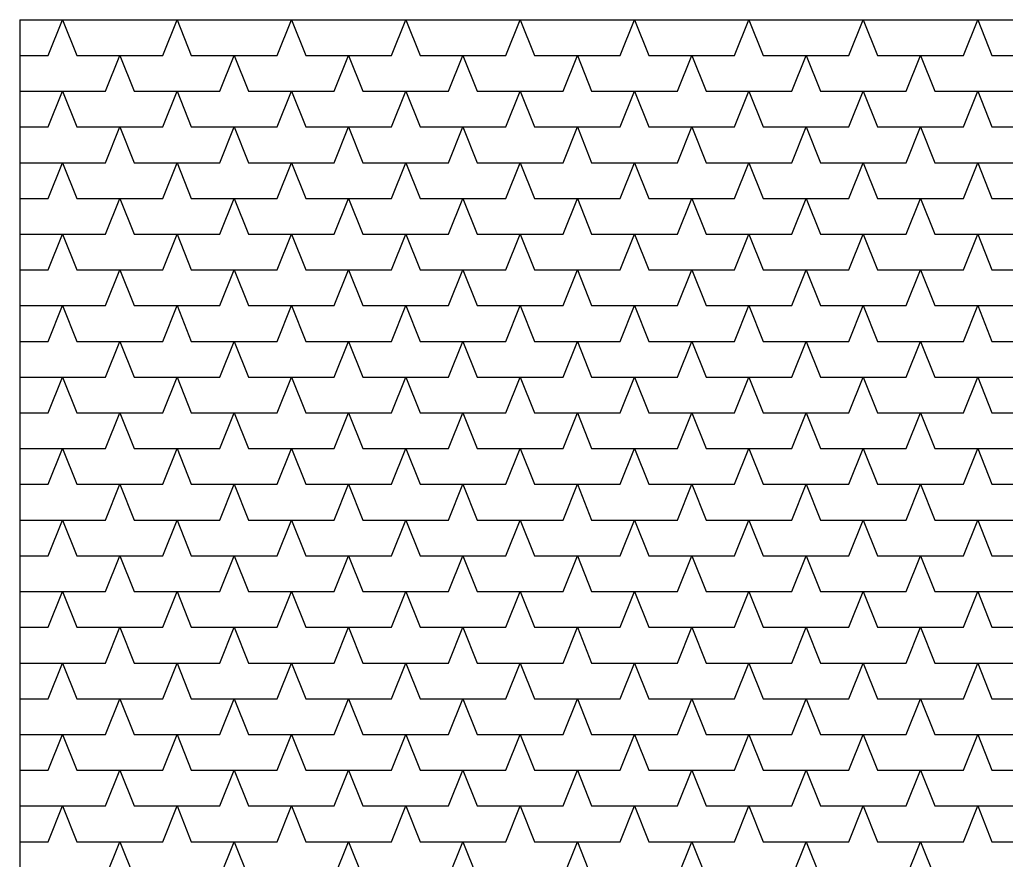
# Model space of a CAD drawing. Header units: inches. Extents: x 86794 to 87086, y 41803 to 41823.
# Drawn here: x 87023.751 to 87025.131, y 41818.004 to 41819.18 of the extents above; entities that cross this region are included whole.
import ezdxf

# ---------------------------------------------------------------- set-up
doc = ezdxf.new("R2010")
doc.units = ezdxf.units.IN
doc.header["$MEASUREMENT"] = 0

msp = doc.modelspace()

# ---------------------------------------------------------------- linework, layer by layer
at = {"ltscale": 0.006}
for q in [(87029.6509, 41819.1795), (87023.7509, 41816.5474)]:
    msp.add_line((87023.7509, 41819.1795), q, dxfattribs=at)
at = {"color": 250}
for p, q in [((87023.7909, 41819.1295), (87023.8109, 41819.1795)), ((87023.8109, 41819.1795), (87023.8309, 41819.1295)), ((87023.9509, 41819.1295), (87023.9709, 41819.1795)), ((87023.9709, 41819.1795), (87023.9909, 41819.1295)), ((87024.1109, 41819.1295), (87024.1309, 41819.1795)), ((87024.1309, 41819.1795), (87024.1509, 41819.1295)), ((87024.2709, 41819.1295), (87024.2909, 41819.1795)), ((87024.2909, 41819.1795), (87024.3109, 41819.1295)), ((87024.4309, 41819.1295), (87024.4509, 41819.1795)), ((87024.4509, 41819.1795), (87024.4709, 41819.1295)), ((87024.5909, 41819.1295), (87024.6109, 41819.1795)), ((87024.6109, 41819.1795), (87024.6309, 41819.1295)), ((87024.7509, 41819.1295), (87024.7709, 41819.1795)), ((87024.7709, 41819.1795), (87024.7909, 41819.1295)), ((87024.9109, 41819.1295), (87024.9309, 41819.1795)), ((87024.9309, 41819.1795), (87024.9509, 41819.1295)), ((87025.0709, 41819.1295), (87025.0909, 41819.1795)), ((87025.0909, 41819.1795), (87025.1109, 41819.1295)), ((87023.7509, 41819.1295), (87023.7909, 41819.1295)), ((87023.8309, 41819.1295), (87023.9509, 41819.1295)), ((87023.8709, 41819.0795), (87023.8909, 41819.1295)), ((87023.8909, 41819.1295), (87023.9109, 41819.0795)), ((87023.9909, 41819.1295), (87024.1109, 41819.1295)), ((87024.0309, 41819.0795), (87024.0509, 41819.1295)), ((87024.0509, 41819.1295), (87024.0709, 41819.0795)), ((87024.1509, 41819.1295), (87024.2709, 41819.1295)), ((87024.1909, 41819.0795), (87024.2109, 41819.1295)), ((87024.2109, 41819.1295), (87024.2309, 41819.0795)), ((87024.3109, 41819.1295), (87024.4309, 41819.1295)), ((87024.3509, 41819.0795), (87024.3709, 41819.1295)), ((87024.3709, 41819.1295), (87024.3909, 41819.0795)), ((87024.4709, 41819.1295), (87024.5909, 41819.1295)), ((87024.5109, 41819.0795), (87024.5309, 41819.1295)), ((87024.5309, 41819.1295), (87024.5509, 41819.0795)), ((87024.6309, 41819.1295), (87024.7509, 41819.1295)), ((87024.6709, 41819.0795), (87024.6909, 41819.1295)), ((87024.6909, 41819.1295), (87024.7109, 41819.0795)), ((87024.7909, 41819.1295), (87024.9109, 41819.1295)), ((87024.8309, 41819.0795), (87024.8509, 41819.1295)), ((87024.8509, 41819.1295), (87024.8709, 41819.0795)), ((87024.9509, 41819.1295), (87025.0709, 41819.1295)), ((87024.9909, 41819.0795), (87025.0109, 41819.1295)), ((87025.0109, 41819.1295), (87025.0309, 41819.0795)), ((87025.1109, 41819.1295), (87025.2309, 41819.1295)), ((87023.7509, 41819.0795), (87023.8709, 41819.0795)), ((87023.7909, 41819.0295), (87023.8109, 41819.0795)), ((87023.8109, 41819.0795), (87023.8309, 41819.0295)), ((87023.9109, 41819.0795), (87024.0309, 41819.0795)), ((87023.9509, 41819.0295), (87023.9709, 41819.0795)), ((87023.9709, 41819.0795), (87023.9909, 41819.0295)), ((87024.0709, 41819.0795), (87024.1909, 41819.0795)), ((87024.1109, 41819.0295), (87024.1309, 41819.0795)), ((87024.1309, 41819.0795), (87024.1509, 41819.0295)), ((87024.2309, 41819.0795), (87024.3509, 41819.0795)), ((87024.2709, 41819.0295), (87024.2909, 41819.0795)), ((87024.2909, 41819.0795), (87024.3109, 41819.0295)), ((87024.3909, 41819.0795), (87024.5109, 41819.0795)), ((87024.4309, 41819.0295), (87024.4509, 41819.0795)), ((87024.4509, 41819.0795), (87024.4709, 41819.0295)), ((87024.5509, 41819.0795), (87024.6709, 41819.0795)), ((87024.5909, 41819.0295), (87024.6109, 41819.0795)), ((87024.6109, 41819.0795), (87024.6309, 41819.0295)), ((87024.7109, 41819.0795), (87024.8309, 41819.0795)), ((87024.7509, 41819.0295), (87024.7709, 41819.0795)), ((87024.7709, 41819.0795), (87024.7909, 41819.0295)), ((87024.8709, 41819.0795), (87024.9909, 41819.0795)), ((87024.9109, 41819.0295), (87024.9309, 41819.0795)), ((87024.9309, 41819.0795), (87024.9509, 41819.0295)), ((87025.0309, 41819.0795), (87025.1509, 41819.0795)), ((87025.0709, 41819.0295), (87025.0909, 41819.0795)), ((87025.0909, 41819.0795), (87025.1109, 41819.0295)), ((87023.7509, 41819.0295), (87023.7909, 41819.0295)), ((87023.8309, 41819.0295), (87023.9509, 41819.0295)), ((87023.8709, 41818.9795), (87023.8909, 41819.0295)), ((87023.8909, 41819.0295), (87023.9109, 41818.9795)), ((87023.9909, 41819.0295), (87024.1109, 41819.0295)), ((87024.0309, 41818.9795), (87024.0509, 41819.0295)), ((87024.0509, 41819.0295), (87024.0709, 41818.9795)), ((87024.1509, 41819.0295), (87024.2709, 41819.0295)), ((87024.1909, 41818.9795), (87024.2109, 41819.0295)), ((87024.2109, 41819.0295), (87024.2309, 41818.9795)), ((87024.3109, 41819.0295), (87024.4309, 41819.0295)), ((87024.3509, 41818.9795), (87024.3709, 41819.0295)), ((87024.3709, 41819.0295), (87024.3909, 41818.9795)), ((87024.4709, 41819.0295), (87024.5909, 41819.0295)), ((87024.5109, 41818.9795), (87024.5309, 41819.0295)), ((87024.5309, 41819.0295), (87024.5509, 41818.9795)), ((87024.6309, 41819.0295), (87024.7509, 41819.0295)), ((87024.6709, 41818.9795), (87024.6909, 41819.0295)), ((87024.6909, 41819.0295), (87024.7109, 41818.9795)), ((87024.7909, 41819.0295), (87024.9109, 41819.0295)), ((87024.8309, 41818.9795), (87024.8509, 41819.0295)), ((87024.8509, 41819.0295), (87024.8709, 41818.9795)), ((87024.9509, 41819.0295), (87025.0709, 41819.0295)), ((87024.9909, 41818.9795), (87025.0109, 41819.0295)), ((87025.0109, 41819.0295), (87025.0309, 41818.9795)), ((87025.1109, 41819.0295), (87025.2309, 41819.0295)), ((87023.7509, 41818.9795), (87023.8709, 41818.9795)), ((87023.7909, 41818.9295), (87023.8109, 41818.9795)), ((87023.8109, 41818.9795), (87023.8309, 41818.9295)), ((87023.9109, 41818.9795), (87024.0309, 41818.9795)), ((87023.9509, 41818.9295), (87023.9709, 41818.9795)), ((87023.9709, 41818.9795), (87023.9909, 41818.9295)), ((87024.0709, 41818.9795), (87024.1909, 41818.9795)), ((87024.1109, 41818.9295), (87024.1309, 41818.9795)), ((87024.1309, 41818.9795), (87024.1509, 41818.9295)), ((87024.2309, 41818.9795), (87024.3509, 41818.9795)), ((87024.2709, 41818.9295), (87024.2909, 41818.9795)), ((87024.2909, 41818.9795), (87024.3109, 41818.9295)), ((87024.3909, 41818.9795), (87024.5109, 41818.9795)), ((87024.4309, 41818.9295), (87024.4509, 41818.9795)), ((87024.4509, 41818.9795), (87024.4709, 41818.9295)), ((87024.5509, 41818.9795), (87024.6709, 41818.9795)), ((87024.5909, 41818.9295), (87024.6109, 41818.9795)), ((87024.6109, 41818.9795), (87024.6309, 41818.9295)), ((87024.7109, 41818.9795), (87024.8309, 41818.9795)), ((87024.7509, 41818.9295), (87024.7709, 41818.9795)), ((87024.7709, 41818.9795), (87024.7909, 41818.9295)), ((87024.8709, 41818.9795), (87024.9909, 41818.9795)), ((87024.9109, 41818.9295), (87024.9309, 41818.9795)), ((87024.9309, 41818.9795), (87024.9509, 41818.9295)), ((87025.0309, 41818.9795), (87025.1509, 41818.9795)), ((87025.0709, 41818.9295), (87025.0909, 41818.9795)), ((87025.0909, 41818.9795), (87025.1109, 41818.9295)), ((87023.7509, 41818.9295), (87023.7909, 41818.9295)), ((87023.8309, 41818.9295), (87023.9509, 41818.9295)), ((87023.8709, 41818.8795), (87023.8909, 41818.9295)), ((87023.8909, 41818.9295), (87023.9109, 41818.8795)), ((87023.9909, 41818.9295), (87024.1109, 41818.9295)), ((87024.0309, 41818.8795), (87024.0509, 41818.9295)), ((87024.0509, 41818.9295), (87024.0709, 41818.8795)), ((87024.1509, 41818.9295), (87024.2709, 41818.9295)), ((87024.1909, 41818.8795), (87024.2109, 41818.9295)), ((87024.2109, 41818.9295), (87024.2309, 41818.8795)), ((87024.3109, 41818.9295), (87024.4309, 41818.9295)), ((87024.3509, 41818.8795), (87024.3709, 41818.9295)), ((87024.3709, 41818.9295), (87024.3909, 41818.8795)), ((87024.4709, 41818.9295), (87024.5909, 41818.9295)), ((87024.5109, 41818.8795), (87024.5309, 41818.9295)), ((87024.5309, 41818.9295), (87024.5509, 41818.8795)), ((87024.6309, 41818.9295), (87024.7509, 41818.9295)), ((87024.6709, 41818.8795), (87024.6909, 41818.9295)), ((87024.6909, 41818.9295), (87024.7109, 41818.8795)), ((87024.7909, 41818.9295), (87024.9109, 41818.9295)), ((87024.8309, 41818.8795), (87024.8509, 41818.9295)), ((87024.8509, 41818.9295), (87024.8709, 41818.8795)), ((87024.9509, 41818.9295), (87025.0709, 41818.9295)), ((87024.9909, 41818.8795), (87025.0109, 41818.9295)), ((87025.0109, 41818.9295), (87025.0309, 41818.8795)), ((87025.1109, 41818.9295), (87025.2309, 41818.9295)), ((87023.7509, 41818.8795), (87023.8709, 41818.8795)), ((87023.7909, 41818.8295), (87023.8109, 41818.8795)), ((87023.8109, 41818.8795), (87023.8309, 41818.8295)), ((87023.9109, 41818.8795), (87024.0309, 41818.8795)), ((87023.9509, 41818.8295), (87023.9709, 41818.8795)), ((87023.9709, 41818.8795), (87023.9909, 41818.8295)), ((87024.0709, 41818.8795), (87024.1909, 41818.8795)), ((87024.1109, 41818.8295), (87024.1309, 41818.8795)), ((87024.1309, 41818.8795), (87024.1509, 41818.8295)), ((87024.2309, 41818.8795), (87024.3509, 41818.8795)), ((87024.2709, 41818.8295), (87024.2909, 41818.8795)), ((87024.2909, 41818.8795), (87024.3109, 41818.8295)), ((87024.3909, 41818.8795), (87024.5109, 41818.8795)), ((87024.4309, 41818.8295), (87024.4509, 41818.8795)), ((87024.4509, 41818.8795), (87024.4709, 41818.8295)), ((87024.5509, 41818.8795), (87024.6709, 41818.8795)), ((87024.5909, 41818.8295), (87024.6109, 41818.8795)), ((87024.6109, 41818.8795), (87024.6309, 41818.8295)), ((87024.7109, 41818.8795), (87024.8309, 41818.8795)), ((87024.7509, 41818.8295), (87024.7709, 41818.8795)), ((87024.7709, 41818.8795), (87024.7909, 41818.8295)), ((87024.8709, 41818.8795), (87024.9909, 41818.8795)), ((87024.9109, 41818.8295), (87024.9309, 41818.8795)), ((87024.9309, 41818.8795), (87024.9509, 41818.8295)), ((87025.0309, 41818.8795), (87025.1509, 41818.8795)), ((87025.0709, 41818.8295), (87025.0909, 41818.8795)), ((87025.0909, 41818.8795), (87025.1109, 41818.8295)), ((87023.7509, 41818.8295), (87023.7909, 41818.8295)), ((87023.8309, 41818.8295), (87023.9509, 41818.8295)), ((87023.8709, 41818.7795), (87023.8909, 41818.8295)), ((87023.8909, 41818.8295), (87023.9109, 41818.7795)), ((87023.9909, 41818.8295), (87024.1109, 41818.8295)), ((87024.0309, 41818.7795), (87024.0509, 41818.8295)), ((87024.0509, 41818.8295), (87024.0709, 41818.7795)), ((87024.1509, 41818.8295), (87024.2709, 41818.8295)), ((87024.1909, 41818.7795), (87024.2109, 41818.8295)), ((87024.2109, 41818.8295), (87024.2309, 41818.7795)), ((87024.3109, 41818.8295), (87024.4309, 41818.8295)), ((87024.3509, 41818.7795), (87024.3709, 41818.8295)), ((87024.3709, 41818.8295), (87024.3909, 41818.7795)), ((87024.4709, 41818.8295), (87024.5909, 41818.8295)), ((87024.5109, 41818.7795), (87024.5309, 41818.8295)), ((87024.5309, 41818.8295), (87024.5509, 41818.7795)), ((87024.6309, 41818.8295), (87024.7509, 41818.8295)), ((87024.6709, 41818.7795), (87024.6909, 41818.8295)), ((87024.6909, 41818.8295), (87024.7109, 41818.7795)), ((87024.7909, 41818.8295), (87024.9109, 41818.8295)), ((87024.8309, 41818.7795), (87024.8509, 41818.8295)), ((87024.8509, 41818.8295), (87024.8709, 41818.7795)), ((87024.9509, 41818.8295), (87025.0709, 41818.8295)), ((87024.9909, 41818.7795), (87025.0109, 41818.8295)), ((87025.0109, 41818.8295), (87025.0309, 41818.7795)), ((87025.1109, 41818.8295), (87025.2309, 41818.8295)), ((87023.7509, 41818.7795), (87023.8709, 41818.7795)), ((87023.7909, 41818.7295), (87023.8109, 41818.7795)), ((87023.8109, 41818.7795), (87023.8309, 41818.7295)), ((87023.9109, 41818.7795), (87024.0309, 41818.7795)), ((87023.9509, 41818.7295), (87023.9709, 41818.7795)), ((87023.9709, 41818.7795), (87023.9909, 41818.7295)), ((87024.0709, 41818.7795), (87024.1909, 41818.7795)), ((87024.1109, 41818.7295), (87024.1309, 41818.7795)), ((87024.1309, 41818.7795), (87024.1509, 41818.7295)), ((87024.2309, 41818.7795), (87024.3509, 41818.7795)), ((87024.2709, 41818.7295), (87024.2909, 41818.7795)), ((87024.2909, 41818.7795), (87024.3109, 41818.7295)), ((87024.3909, 41818.7795), (87024.5109, 41818.7795)), ((87024.4309, 41818.7295), (87024.4509, 41818.7795)), ((87024.4509, 41818.7795), (87024.4709, 41818.7295)), ((87024.5509, 41818.7795), (87024.6709, 41818.7795)), ((87024.5909, 41818.7295), (87024.6109, 41818.7795)), ((87024.6109, 41818.7795), (87024.6309, 41818.7295)), ((87024.7109, 41818.7795), (87024.8309, 41818.7795)), ((87024.7509, 41818.7295), (87024.7709, 41818.7795)), ((87024.7709, 41818.7795), (87024.7909, 41818.7295)), ((87024.8709, 41818.7795), (87024.9909, 41818.7795)), ((87024.9109, 41818.7295), (87024.9309, 41818.7795)), ((87024.9309, 41818.7795), (87024.9509, 41818.7295)), ((87025.0309, 41818.7795), (87025.1509, 41818.7795)), ((87025.0709, 41818.7295), (87025.0909, 41818.7795)), ((87025.0909, 41818.7795), (87025.1109, 41818.7295)), ((87023.7509, 41818.7295), (87023.7909, 41818.7295)), ((87023.8309, 41818.7295), (87023.9509, 41818.7295)), ((87023.8709, 41818.6795), (87023.8909, 41818.7295)), ((87023.8909, 41818.7295), (87023.9109, 41818.6795)), ((87023.9909, 41818.7295), (87024.1109, 41818.7295)), ((87024.0309, 41818.6795), (87024.0509, 41818.7295)), ((87024.0509, 41818.7295), (87024.0709, 41818.6795)), ((87024.1509, 41818.7295), (87024.2709, 41818.7295)), ((87024.1909, 41818.6795), (87024.2109, 41818.7295)), ((87024.2109, 41818.7295), (87024.2309, 41818.6795)), ((87024.3109, 41818.7295), (87024.4309, 41818.7295)), ((87024.3509, 41818.6795), (87024.3709, 41818.7295)), ((87024.3709, 41818.7295), (87024.3909, 41818.6795)), ((87024.4709, 41818.7295), (87024.5909, 41818.7295)), ((87024.5109, 41818.6795), (87024.5309, 41818.7295)), ((87024.5309, 41818.7295), (87024.5509, 41818.6795)), ((87024.6309, 41818.7295), (87024.7509, 41818.7295)), ((87024.6709, 41818.6795), (87024.6909, 41818.7295)), ((87024.6909, 41818.7295), (87024.7109, 41818.6795)), ((87024.7909, 41818.7295), (87024.9109, 41818.7295)), ((87024.8309, 41818.6795), (87024.8509, 41818.7295)), ((87024.8509, 41818.7295), (87024.8709, 41818.6795)), ((87024.9509, 41818.7295), (87025.0709, 41818.7295)), ((87024.9909, 41818.6795), (87025.0109, 41818.7295)), ((87025.0109, 41818.7295), (87025.0309, 41818.6795)), ((87025.1109, 41818.7295), (87025.2309, 41818.7295)), ((87023.7509, 41818.6795), (87023.8709, 41818.6795)), ((87023.7909, 41818.6295), (87023.8109, 41818.6795)), ((87023.8109, 41818.6795), (87023.8309, 41818.6295)), ((87023.9109, 41818.6795), (87024.0309, 41818.6795)), ((87023.9509, 41818.6295), (87023.9709, 41818.6795)), ((87023.9709, 41818.6795), (87023.9909, 41818.6295)), ((87024.0709, 41818.6795), (87024.1909, 41818.6795)), ((87024.1109, 41818.6295), (87024.1309, 41818.6795)), ((87024.1309, 41818.6795), (87024.1509, 41818.6295)), ((87024.2309, 41818.6795), (87024.3509, 41818.6795)), ((87024.2709, 41818.6295), (87024.2909, 41818.6795)), ((87024.2909, 41818.6795), (87024.3109, 41818.6295)), ((87024.3909, 41818.6795), (87024.5109, 41818.6795)), ((87024.4309, 41818.6295), (87024.4509, 41818.6795)), ((87024.4509, 41818.6795), (87024.4709, 41818.6295)), ((87024.5509, 41818.6795), (87024.6709, 41818.6795)), ((87024.5909, 41818.6295), (87024.6109, 41818.6795)), ((87024.6109, 41818.6795), (87024.6309, 41818.6295)), ((87024.7109, 41818.6795), (87024.8309, 41818.6795)), ((87024.7509, 41818.6295), (87024.7709, 41818.6795)), ((87024.7709, 41818.6795), (87024.7909, 41818.6295)), ((87024.8709, 41818.6795), (87024.9909, 41818.6795)), ((87024.9109, 41818.6295), (87024.9309, 41818.6795)), ((87024.9309, 41818.6795), (87024.9509, 41818.6295)), ((87025.0309, 41818.6795), (87025.1509, 41818.6795)), ((87025.0709, 41818.6295), (87025.0909, 41818.6795)), ((87025.0909, 41818.6795), (87025.1109, 41818.6295)), ((87023.7509, 41818.6295), (87023.7909, 41818.6295)), ((87023.8309, 41818.6295), (87023.9509, 41818.6295)), ((87023.8709, 41818.5795), (87023.8909, 41818.6295)), ((87023.8909, 41818.6295), (87023.9109, 41818.5795)), ((87023.9909, 41818.6295), (87024.1109, 41818.6295)), ((87024.0309, 41818.5795), (87024.0509, 41818.6295)), ((87024.0509, 41818.6295), (87024.0709, 41818.5795)), ((87024.1509, 41818.6295), (87024.2709, 41818.6295)), ((87024.1909, 41818.5795), (87024.2109, 41818.6295)), ((87024.2109, 41818.6295), (87024.2309, 41818.5795)), ((87024.3109, 41818.6295), (87024.4309, 41818.6295)), ((87024.3509, 41818.5795), (87024.3709, 41818.6295)), ((87024.3709, 41818.6295), (87024.3909, 41818.5795)), ((87024.4709, 41818.6295), (87024.5909, 41818.6295)), ((87024.5109, 41818.5795), (87024.5309, 41818.6295)), ((87024.5309, 41818.6295), (87024.5509, 41818.5795)), ((87024.6309, 41818.6295), (87024.7509, 41818.6295)), ((87024.6709, 41818.5795), (87024.6909, 41818.6295)), ((87024.6909, 41818.6295), (87024.7109, 41818.5795)), ((87024.7909, 41818.6295), (87024.9109, 41818.6295)), ((87024.8309, 41818.5795), (87024.8509, 41818.6295)), ((87024.8509, 41818.6295), (87024.8709, 41818.5795)), ((87024.9509, 41818.6295), (87025.0709, 41818.6295)), ((87024.9909, 41818.5795), (87025.0109, 41818.6295)), ((87025.0109, 41818.6295), (87025.0309, 41818.5795)), ((87025.1109, 41818.6295), (87025.2309, 41818.6295)), ((87023.7509, 41818.5795), (87023.8709, 41818.5795)), ((87023.7909, 41818.5295), (87023.8109, 41818.5795)), ((87023.8109, 41818.5795), (87023.8309, 41818.5295)), ((87023.9109, 41818.5795), (87024.0309, 41818.5795)), ((87023.9509, 41818.5295), (87023.9709, 41818.5795)), ((87023.9709, 41818.5795), (87023.9909, 41818.5295)), ((87024.0709, 41818.5795), (87024.1909, 41818.5795)), ((87024.1109, 41818.5295), (87024.1309, 41818.5795)), ((87024.1309, 41818.5795), (87024.1509, 41818.5295)), ((87024.2309, 41818.5795), (87024.3509, 41818.5795)), ((87024.2709, 41818.5295), (87024.2909, 41818.5795)), ((87024.2909, 41818.5795), (87024.3109, 41818.5295)), ((87024.3909, 41818.5795), (87024.5109, 41818.5795)), ((87024.4309, 41818.5295), (87024.4509, 41818.5795)), ((87024.4509, 41818.5795), (87024.4709, 41818.5295)), ((87024.5509, 41818.5795), (87024.6709, 41818.5795)), ((87024.5909, 41818.5295), (87024.6109, 41818.5795)), ((87024.6109, 41818.5795), (87024.6309, 41818.5295)), ((87024.7109, 41818.5795), (87024.8309, 41818.5795)), ((87024.7509, 41818.5295), (87024.7709, 41818.5795)), ((87024.7709, 41818.5795), (87024.7909, 41818.5295)), ((87024.8709, 41818.5795), (87024.9909, 41818.5795)), ((87024.9109, 41818.5295), (87024.9309, 41818.5795)), ((87024.9309, 41818.5795), (87024.9509, 41818.5295)), ((87025.0309, 41818.5795), (87025.1509, 41818.5795)), ((87025.0709, 41818.5295), (87025.0909, 41818.5795)), ((87025.0909, 41818.5795), (87025.1109, 41818.5295)), ((87023.7509, 41818.5295), (87023.7909, 41818.5295)), ((87023.8309, 41818.5295), (87023.9509, 41818.5295)), ((87023.8709, 41818.4795), (87023.8909, 41818.5295)), ((87023.8909, 41818.5295), (87023.9109, 41818.4795)), ((87023.9909, 41818.5295), (87024.1109, 41818.5295)), ((87024.0309, 41818.4795), (87024.0509, 41818.5295)), ((87024.0509, 41818.5295), (87024.0709, 41818.4795)), ((87024.1509, 41818.5295), (87024.2709, 41818.5295)), ((87024.1909, 41818.4795), (87024.2109, 41818.5295)), ((87024.2109, 41818.5295), (87024.2309, 41818.4795)), ((87024.3109, 41818.5295), (87024.4309, 41818.5295)), ((87024.3509, 41818.4795), (87024.3709, 41818.5295)), ((87024.3709, 41818.5295), (87024.3909, 41818.4795)), ((87024.4709, 41818.5295), (87024.5909, 41818.5295)), ((87024.5109, 41818.4795), (87024.5309, 41818.5295)), ((87024.5309, 41818.5295), (87024.5509, 41818.4795)), ((87024.6309, 41818.5295), (87024.7509, 41818.5295)), ((87024.6709, 41818.4795), (87024.6909, 41818.5295)), ((87024.6909, 41818.5295), (87024.7109, 41818.4795)), ((87024.7909, 41818.5295), (87024.9109, 41818.5295)), ((87024.8309, 41818.4795), (87024.8509, 41818.5295)), ((87024.8509, 41818.5295), (87024.8709, 41818.4795)), ((87024.9509, 41818.5295), (87025.0709, 41818.5295)), ((87024.9909, 41818.4795), (87025.0109, 41818.5295)), ((87025.0109, 41818.5295), (87025.0309, 41818.4795)), ((87025.1109, 41818.5295), (87025.2309, 41818.5295)), ((87023.7509, 41818.4795), (87023.8709, 41818.4795)), ((87023.7909, 41818.4295), (87023.8109, 41818.4795)), ((87023.8109, 41818.4795), (87023.8309, 41818.4295)), ((87023.9109, 41818.4795), (87024.0309, 41818.4795)), ((87023.9509, 41818.4295), (87023.9709, 41818.4795)), ((87023.9709, 41818.4795), (87023.9909, 41818.4295)), ((87024.0709, 41818.4795), (87024.1909, 41818.4795)), ((87024.1109, 41818.4295), (87024.1309, 41818.4795)), ((87024.1309, 41818.4795), (87024.1509, 41818.4295)), ((87024.2309, 41818.4795), (87024.3509, 41818.4795)), ((87024.2709, 41818.4295), (87024.2909, 41818.4795)), ((87024.2909, 41818.4795), (87024.3109, 41818.4295)), ((87024.3909, 41818.4795), (87024.5109, 41818.4795)), ((87024.4309, 41818.4295), (87024.4509, 41818.4795)), ((87024.4509, 41818.4795), (87024.4709, 41818.4295)), ((87024.5509, 41818.4795), (87024.6709, 41818.4795)), ((87024.5909, 41818.4295), (87024.6109, 41818.4795)), ((87024.6109, 41818.4795), (87024.6309, 41818.4295)), ((87024.7109, 41818.4795), (87024.8309, 41818.4795)), ((87024.7509, 41818.4295), (87024.7709, 41818.4795)), ((87024.7709, 41818.4795), (87024.7909, 41818.4295)), ((87024.8709, 41818.4795), (87024.9909, 41818.4795)), ((87024.9109, 41818.4295), (87024.9309, 41818.4795)), ((87024.9309, 41818.4795), (87024.9509, 41818.4295)), ((87025.0309, 41818.4795), (87025.1509, 41818.4795)), ((87025.0709, 41818.4295), (87025.0909, 41818.4795)), ((87025.0909, 41818.4795), (87025.1109, 41818.4295)), ((87023.7509, 41818.4295), (87023.7909, 41818.4295)), ((87023.8309, 41818.4295), (87023.9509, 41818.4295)), ((87023.8709, 41818.3795), (87023.8909, 41818.4295)), ((87023.8909, 41818.4295), (87023.9109, 41818.3795)), ((87023.9909, 41818.4295), (87024.1109, 41818.4295)), ((87024.0309, 41818.3795), (87024.0509, 41818.4295)), ((87024.0509, 41818.4295), (87024.0709, 41818.3795)), ((87024.1509, 41818.4295), (87024.2709, 41818.4295)), ((87024.1909, 41818.3795), (87024.2109, 41818.4295)), ((87024.2109, 41818.4295), (87024.2309, 41818.3795)), ((87024.3109, 41818.4295), (87024.4309, 41818.4295)), ((87024.3509, 41818.3795), (87024.3709, 41818.4295)), ((87024.3709, 41818.4295), (87024.3909, 41818.3795)), ((87024.4709, 41818.4295), (87024.5909, 41818.4295)), ((87024.5109, 41818.3795), (87024.5309, 41818.4295)), ((87024.5309, 41818.4295), (87024.5509, 41818.3795)), ((87024.6309, 41818.4295), (87024.7509, 41818.4295)), ((87024.6709, 41818.3795), (87024.6909, 41818.4295)), ((87024.6909, 41818.4295), (87024.7109, 41818.3795)), ((87024.7909, 41818.4295), (87024.9109, 41818.4295)), ((87024.8309, 41818.3795), (87024.8509, 41818.4295)), ((87024.8509, 41818.4295), (87024.8709, 41818.3795)), ((87024.9509, 41818.4295), (87025.0709, 41818.4295)), ((87024.9909, 41818.3795), (87025.0109, 41818.4295)), ((87025.0109, 41818.4295), (87025.0309, 41818.3795)), ((87025.1109, 41818.4295), (87025.2309, 41818.4295)), ((87023.7509, 41818.3795), (87023.8709, 41818.3795)), ((87023.7909, 41818.3295), (87023.8109, 41818.3795)), ((87023.8109, 41818.3795), (87023.8309, 41818.3295)), ((87023.9109, 41818.3795), (87024.0309, 41818.3795)), ((87023.9509, 41818.3295), (87023.9709, 41818.3795)), ((87023.9709, 41818.3795), (87023.9909, 41818.3295)), ((87024.0709, 41818.3795), (87024.1909, 41818.3795)), ((87024.1109, 41818.3295), (87024.1309, 41818.3795)), ((87024.1309, 41818.3795), (87024.1509, 41818.3295)), ((87024.2309, 41818.3795), (87024.3509, 41818.3795)), ((87024.2709, 41818.3295), (87024.2909, 41818.3795)), ((87024.2909, 41818.3795), (87024.3109, 41818.3295)), ((87024.3909, 41818.3795), (87024.5109, 41818.3795)), ((87024.4309, 41818.3295), (87024.4509, 41818.3795)), ((87024.4509, 41818.3795), (87024.4709, 41818.3295)), ((87024.5509, 41818.3795), (87024.6709, 41818.3795)), ((87024.5909, 41818.3295), (87024.6109, 41818.3795)), ((87024.6109, 41818.3795), (87024.6309, 41818.3295)), ((87024.7109, 41818.3795), (87024.8309, 41818.3795)), ((87024.7509, 41818.3295), (87024.7709, 41818.3795)), ((87024.7709, 41818.3795), (87024.7909, 41818.3295)), ((87024.8709, 41818.3795), (87024.9909, 41818.3795)), ((87024.9109, 41818.3295), (87024.9309, 41818.3795)), ((87024.9309, 41818.3795), (87024.9509, 41818.3295)), ((87025.0309, 41818.3795), (87025.1509, 41818.3795)), ((87025.0709, 41818.3295), (87025.0909, 41818.3795)), ((87025.0909, 41818.3795), (87025.1109, 41818.3295)), ((87023.7509, 41818.3295), (87023.7909, 41818.3295)), ((87023.8309, 41818.3295), (87023.9509, 41818.3295)), ((87023.8709, 41818.2795), (87023.8909, 41818.3295)), ((87023.8909, 41818.3295), (87023.9109, 41818.2795)), ((87023.9909, 41818.3295), (87024.1109, 41818.3295)), ((87024.0309, 41818.2795), (87024.0509, 41818.3295)), ((87024.0509, 41818.3295), (87024.0709, 41818.2795)), ((87024.1509, 41818.3295), (87024.2709, 41818.3295)), ((87024.1909, 41818.2795), (87024.2109, 41818.3295)), ((87024.2109, 41818.3295), (87024.2309, 41818.2795)), ((87024.3109, 41818.3295), (87024.4309, 41818.3295)), ((87024.3509, 41818.2795), (87024.3709, 41818.3295)), ((87024.3709, 41818.3295), (87024.3909, 41818.2795)), ((87024.4709, 41818.3295), (87024.5909, 41818.3295)), ((87024.5109, 41818.2795), (87024.5309, 41818.3295)), ((87024.5309, 41818.3295), (87024.5509, 41818.2795)), ((87024.6309, 41818.3295), (87024.7509, 41818.3295)), ((87024.6709, 41818.2795), (87024.6909, 41818.3295)), ((87024.6909, 41818.3295), (87024.7109, 41818.2795)), ((87024.7909, 41818.3295), (87024.9109, 41818.3295)), ((87024.8309, 41818.2795), (87024.8509, 41818.3295)), ((87024.8509, 41818.3295), (87024.8709, 41818.2795)), ((87024.9509, 41818.3295), (87025.0709, 41818.3295)), ((87024.9909, 41818.2795), (87025.0109, 41818.3295)), ((87025.0109, 41818.3295), (87025.0309, 41818.2795)), ((87025.1109, 41818.3295), (87025.2309, 41818.3295)), ((87023.7509, 41818.2795), (87023.8709, 41818.2795)), ((87023.7909, 41818.2295), (87023.8109, 41818.2795)), ((87023.8109, 41818.2795), (87023.8309, 41818.2295)), ((87023.9109, 41818.2795), (87024.0309, 41818.2795)), ((87023.9509, 41818.2295), (87023.9709, 41818.2795)), ((87023.9709, 41818.2795), (87023.9909, 41818.2295)), ((87024.0709, 41818.2795), (87024.1909, 41818.2795)), ((87024.1109, 41818.2295), (87024.1309, 41818.2795)), ((87024.1309, 41818.2795), (87024.1509, 41818.2295)), ((87024.2309, 41818.2795), (87024.3509, 41818.2795)), ((87024.2709, 41818.2295), (87024.2909, 41818.2795)), ((87024.2909, 41818.2795), (87024.3109, 41818.2295)), ((87024.3909, 41818.2795), (87024.5109, 41818.2795)), ((87024.4309, 41818.2295), (87024.4509, 41818.2795)), ((87024.4509, 41818.2795), (87024.4709, 41818.2295)), ((87024.5509, 41818.2795), (87024.6709, 41818.2795)), ((87024.5909, 41818.2295), (87024.6109, 41818.2795)), ((87024.6109, 41818.2795), (87024.6309, 41818.2295)), ((87024.7109, 41818.2795), (87024.8309, 41818.2795)), ((87024.7509, 41818.2295), (87024.7709, 41818.2795)), ((87024.7709, 41818.2795), (87024.7909, 41818.2295)), ((87024.8709, 41818.2795), (87024.9909, 41818.2795)), ((87024.9109, 41818.2295), (87024.9309, 41818.2795)), ((87024.9309, 41818.2795), (87024.9509, 41818.2295)), ((87025.0309, 41818.2795), (87025.1509, 41818.2795)), ((87025.0709, 41818.2295), (87025.0909, 41818.2795)), ((87025.0909, 41818.2795), (87025.1109, 41818.2295)), ((87023.7509, 41818.2295), (87023.7909, 41818.2295)), ((87023.8309, 41818.2295), (87023.9509, 41818.2295)), ((87023.8709, 41818.1795), (87023.8909, 41818.2295)), ((87023.8909, 41818.2295), (87023.9109, 41818.1795)), ((87023.9909, 41818.2295), (87024.1109, 41818.2295)), ((87024.0309, 41818.1795), (87024.0509, 41818.2295)), ((87024.0509, 41818.2295), (87024.0709, 41818.1795)), ((87024.1509, 41818.2295), (87024.2709, 41818.2295)), ((87024.1909, 41818.1795), (87024.2109, 41818.2295)), ((87024.2109, 41818.2295), (87024.2309, 41818.1795)), ((87024.3109, 41818.2295), (87024.4309, 41818.2295)), ((87024.3509, 41818.1795), (87024.3709, 41818.2295)), ((87024.3709, 41818.2295), (87024.3909, 41818.1795)), ((87024.4709, 41818.2295), (87024.5909, 41818.2295)), ((87024.5109, 41818.1795), (87024.5309, 41818.2295)), ((87024.5309, 41818.2295), (87024.5509, 41818.1795)), ((87024.6309, 41818.2295), (87024.7509, 41818.2295)), ((87024.6709, 41818.1795), (87024.6909, 41818.2295)), ((87024.6909, 41818.2295), (87024.7109, 41818.1795)), ((87024.7909, 41818.2295), (87024.9109, 41818.2295)), ((87024.8309, 41818.1795), (87024.8509, 41818.2295)), ((87024.8509, 41818.2295), (87024.8709, 41818.1795)), ((87024.9509, 41818.2295), (87025.0709, 41818.2295)), ((87024.9909, 41818.1795), (87025.0109, 41818.2295)), ((87025.0109, 41818.2295), (87025.0309, 41818.1795)), ((87025.1109, 41818.2295), (87025.2309, 41818.2295)), ((87023.7509, 41818.1795), (87023.8709, 41818.1795)), ((87023.7909, 41818.1295), (87023.8109, 41818.1795)), ((87023.8109, 41818.1795), (87023.8309, 41818.1295)), ((87023.9109, 41818.1795), (87024.0309, 41818.1795)), ((87023.9509, 41818.1295), (87023.9709, 41818.1795)), ((87023.9709, 41818.1795), (87023.9909, 41818.1295)), ((87024.0709, 41818.1795), (87024.1909, 41818.1795)), ((87024.1109, 41818.1295), (87024.1309, 41818.1795)), ((87024.1309, 41818.1795), (87024.1509, 41818.1295)), ((87024.2309, 41818.1795), (87024.3509, 41818.1795)), ((87024.2709, 41818.1295), (87024.2909, 41818.1795)), ((87024.2909, 41818.1795), (87024.3109, 41818.1295)), ((87024.3909, 41818.1795), (87024.5109, 41818.1795)), ((87024.4309, 41818.1295), (87024.4509, 41818.1795)), ((87024.4509, 41818.1795), (87024.4709, 41818.1295)), ((87024.5509, 41818.1795), (87024.6709, 41818.1795)), ((87024.5909, 41818.1295), (87024.6109, 41818.1795)), ((87024.6109, 41818.1795), (87024.6309, 41818.1295)), ((87024.7109, 41818.1795), (87024.8309, 41818.1795)), ((87024.7509, 41818.1295), (87024.7709, 41818.1795)), ((87024.7709, 41818.1795), (87024.7909, 41818.1295)), ((87024.8709, 41818.1795), (87024.9909, 41818.1795)), ((87024.9109, 41818.1295), (87024.9309, 41818.1795)), ((87024.9309, 41818.1795), (87024.9509, 41818.1295)), ((87025.0309, 41818.1795), (87025.1509, 41818.1795)), ((87025.0709, 41818.1295), (87025.0909, 41818.1795)), ((87025.0909, 41818.1795), (87025.1109, 41818.1295)), ((87023.7509, 41818.1295), (87023.7909, 41818.1295)), ((87023.8309, 41818.1295), (87023.9509, 41818.1295)), ((87023.8709, 41818.0795), (87023.8909, 41818.1295)), ((87023.8909, 41818.1295), (87023.9109, 41818.0795)), ((87023.9909, 41818.1295), (87024.1109, 41818.1295)), ((87024.0309, 41818.0795), (87024.0509, 41818.1295)), ((87024.0509, 41818.1295), (87024.0709, 41818.0795)), ((87024.1509, 41818.1295), (87024.2709, 41818.1295)), ((87024.1909, 41818.0795), (87024.2109, 41818.1295)), ((87024.2109, 41818.1295), (87024.2309, 41818.0795)), ((87024.3109, 41818.1295), (87024.4309, 41818.1295)), ((87024.3509, 41818.0795), (87024.3709, 41818.1295)), ((87024.3709, 41818.1295), (87024.3909, 41818.0795)), ((87024.4709, 41818.1295), (87024.5909, 41818.1295)), ((87024.5109, 41818.0795), (87024.5309, 41818.1295)), ((87024.5309, 41818.1295), (87024.5509, 41818.0795)), ((87024.6309, 41818.1295), (87024.7509, 41818.1295)), ((87024.6709, 41818.0795), (87024.6909, 41818.1295)), ((87024.6909, 41818.1295), (87024.7109, 41818.0795)), ((87024.7909, 41818.1295), (87024.9109, 41818.1295)), ((87024.8309, 41818.0795), (87024.8509, 41818.1295)), ((87024.8509, 41818.1295), (87024.8709, 41818.0795)), ((87024.9509, 41818.1295), (87025.0709, 41818.1295)), ((87024.9909, 41818.0795), (87025.0109, 41818.1295)), ((87025.0109, 41818.1295), (87025.0309, 41818.0795)), ((87025.1109, 41818.1295), (87025.2309, 41818.1295)), ((87023.7509, 41818.0795), (87023.8709, 41818.0795)), ((87023.7909, 41818.0295), (87023.8109, 41818.0795)), ((87023.8109, 41818.0795), (87023.8309, 41818.0295)), ((87023.9109, 41818.0795), (87024.0309, 41818.0795)), ((87023.9509, 41818.0295), (87023.9709, 41818.0795)), ((87023.9709, 41818.0795), (87023.9909, 41818.0295)), ((87024.0709, 41818.0795), (87024.1909, 41818.0795)), ((87024.1109, 41818.0295), (87024.1309, 41818.0795)), ((87024.1309, 41818.0795), (87024.1509, 41818.0295)), ((87024.2309, 41818.0795), (87024.3509, 41818.0795)), ((87024.2709, 41818.0295), (87024.2909, 41818.0795)), ((87024.2909, 41818.0795), (87024.3109, 41818.0295)), ((87024.3909, 41818.0795), (87024.5109, 41818.0795)), ((87024.4309, 41818.0295), (87024.4509, 41818.0795)), ((87024.4509, 41818.0795), (87024.4709, 41818.0295)), ((87024.5509, 41818.0795), (87024.6709, 41818.0795)), ((87024.5909, 41818.0295), (87024.6109, 41818.0795)), ((87024.6109, 41818.0795), (87024.6309, 41818.0295)), ((87024.7109, 41818.0795), (87024.8309, 41818.0795)), ((87024.7509, 41818.0295), (87024.7709, 41818.0795)), ((87024.7709, 41818.0795), (87024.7909, 41818.0295)), ((87024.8709, 41818.0795), (87024.9909, 41818.0795)), ((87024.9109, 41818.0295), (87024.9309, 41818.0795)), ((87024.9309, 41818.0795), (87024.9509, 41818.0295)), ((87025.0309, 41818.0795), (87025.1509, 41818.0795)), ((87025.0709, 41818.0295), (87025.0909, 41818.0795)), ((87025.0909, 41818.0795), (87025.1109, 41818.0295)), ((87023.7509, 41818.0295), (87023.7909, 41818.0295)), ((87023.8309, 41818.0295), (87023.9509, 41818.0295)), ((87023.8709, 41817.9795), (87023.8909, 41818.0295)), ((87023.8909, 41818.0295), (87023.9109, 41817.9795)), ((87023.9909, 41818.0295), (87024.1109, 41818.0295)), ((87024.0309, 41817.9795), (87024.0509, 41818.0295)), ((87024.0509, 41818.0295), (87024.0709, 41817.9795)), ((87024.1509, 41818.0295), (87024.2709, 41818.0295)), ((87024.1909, 41817.9795), (87024.2109, 41818.0295)), ((87024.2109, 41818.0295), (87024.2309, 41817.9795)), ((87024.3109, 41818.0295), (87024.4309, 41818.0295)), ((87024.3509, 41817.9795), (87024.3709, 41818.0295)), ((87024.3709, 41818.0295), (87024.3909, 41817.9795)), ((87024.4709, 41818.0295), (87024.5909, 41818.0295)), ((87024.5109, 41817.9795), (87024.5309, 41818.0295)), ((87024.5309, 41818.0295), (87024.5509, 41817.9795)), ((87024.6309, 41818.0295), (87024.7509, 41818.0295)), ((87024.6709, 41817.9795), (87024.6909, 41818.0295)), ((87024.6909, 41818.0295), (87024.7109, 41817.9795)), ((87024.7909, 41818.0295), (87024.9109, 41818.0295)), ((87024.8309, 41817.9795), (87024.8509, 41818.0295)), ((87024.8509, 41818.0295), (87024.8709, 41817.9795)), ((87024.9509, 41818.0295), (87025.0709, 41818.0295)), ((87024.9909, 41817.9795), (87025.0109, 41818.0295)), ((87025.0109, 41818.0295), (87025.0309, 41817.9795)), ((87025.1109, 41818.0295), (87025.2309, 41818.0295))]:
    msp.add_line(p, q, dxfattribs=at)

doc.saveas('drawing.dxf')
